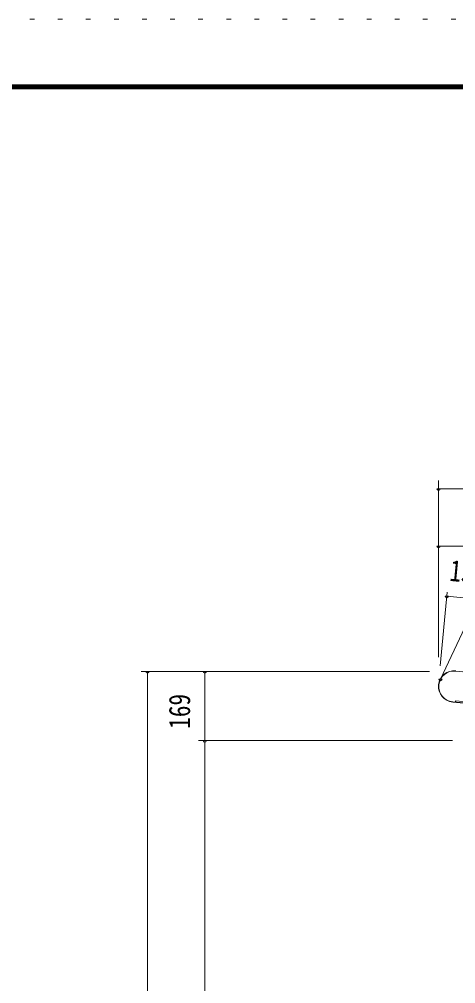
# Model space of a CAD drawing. Units: millimetres, scale not verified. Extents: x -31545 to 31552, y -14700 to 14700.
# Drawn here: x 10762 to 14492, y 6454 to 14700 of the extents above; entities that cross this region are included whole.
import ezdxf
from ezdxf.enums import TextEntityAlignment as Align

# ---------------------------------------------------------------- set-up
doc = ezdxf.new("R2010")
doc.units = ezdxf.units.MM
doc.header["$LTSCALE"] = 80
doc.linetypes.add('USER4', pattern=[3, 0.5, -2.5])
for name, color, linetype, lineweight in [('0-6_2-02BOLD', 7, 'Continuous', 18), ('0-A_2-52DIM', 3, 'Continuous', 18), ('0-C_F-F1PAPER', 5, 'Continuous', 18), ('0-D_F-E_J_ADD', 5, 'USER4', 18)]:
    doc.layers.add(name, color=color, linetype=linetype, lineweight=lineweight)
doc.styles.add('ＭＳ ゴシック', font='')
doc.styles.get('ＭＳ ゴシック').set_extended_font_data('MS Gothic')

msp = doc.modelspace()

# ---------------------------------------------------------------- linework, layer by layer
at = {"layer": '0-6_2-02BOLD'}
for p, q in [((19985.1, 8598.56), (14492.05, 9127.48)), ((14623.99, 8847.2), (14466.52, 8862.35)), ((14466.69, 8864.1), (14624.17, 8848.93))]:
    msp.add_line(p, q, dxfattribs=at)
msp.add_lwpolyline([(14555.35, 8867.33), (14491.16, 8873.51), (14490.08, 8862.35), (14554.28, 8856.18)], dxfattribs=at)
for radius in [134.05, 132.3]:
    msp.add_arc((14479.37, 8995.78), radius, 84.49997, 264.49997, dxfattribs=at)
at = {"layer": '0-A_2-52DIM'}
for p, q in [((14345.42, 10755.45), (14345.42, 9245.24)), ((14359.42, 10685.45), (14331.42, 10685.45)), ((28408.41, 10685.45), (14345.42, 10685.45)), ((14359.42, 10195.45), (14331.42, 10195.45)), ((14345.42, 10195.45), (28408.41, 10195.45)), ((14358.23, 9172.78), (14418.74, 9801.27)), ((14429.53, 9767.92), (14401.53, 9767.92)), ((14415.53, 9767.92), (19923.55, 9237.56)), ((11804.42, 9124.4), (14268.54, 9124.4)), ((11870.92, 9124.4), (11842.92, 9124.4)), ((11856.93, -1470.1), (11856.93, 9124.4)), ((12360.92, 9124.4), (12332.92, 9124.4)), ((12346.92, 9124.4), (12346.92, -917.1)), ((14376.15, 9058.64), (14348.15, 9058.64)), ((14464.27, 8532.9), (12294.42, 8532.9)), ((12360.92, 8532.9), (12332.92, 8532.9))]:
    msp.add_line(p, q, dxfattribs=at)
msp.add_lwpolyline([(14362.15, 9058.64), (15496.92, 11465.9), (19136.91, 11465.9)], dxfattribs=at)
for centre in [(14345.42, 10685.45), (14345.42, 10195.45), (14415.53, 9767.92), (11856.92, 9124.4), (12346.92, 9124.4), (14362.15, 9058.64), (12346.92, 8532.9)]:
    msp.add_arc(centre, 14, 180, 0, dxfattribs=at)
at = {"layer": '0-C_F-F1PAPER'}
for points in [[(30852.03, -14000), (30852.03, 14140), (-9327.96, 14140), (-9327.96, -14000)], [(30848.53, -13996.5), (30848.53, 14136.5), (-9324.46, 14136.5), (-9324.46, -13996.5)], [(30845.03, -13993), (-9320.96, -13993), (-9320.96, 14133), (30845.03, 14133)], [(30841.53, -13989.5), (30841.53, 14129.5), (-9317.46, 14129.5), (-9317.46, -13989.5)], [(30838.03, -13986), (-9313.96, -13986), (-9313.96, 14126), (30838.03, 14126)], [(30834.53, -13982.5), (30834.53, 14122.5), (-9310.46, 14122.5), (-9310.46, -13982.5)], [(30831.03, -13979), (-9306.96, -13979), (-9306.96, 14119), (30831.03, 14119)], [(30827.54, -13975.5), (30827.54, 14115.5), (-9303.46, 14115.5), (-9303.46, -13975.5)], [(30824.03, -13972), (30824.03, 14112), (-9299.96, 14112), (-9299.96, -13972)], [(30820.53, -13968.5), (30820.53, 14108.5), (-9296.46, 14108.5), (-9296.46, -13968.5)], [(30817.03, -13965), (-9292.96, -13965), (-9292.96, 14105), (30817.03, 14105)]]:
    msp.add_lwpolyline(points, close=True, dxfattribs=at)
at = {"layer": '0-D_F-E_J_ADD'}
msp.add_lwpolyline([(31552.03, -14700), (-10027.97, -14700), (-10027.97, 14700), (31552.03, 14700)], close=True, dxfattribs=at)

# ---------------------------------------------------------------- texts
at = {"layer": '0-A_2-52DIM', "color": 7, "style": 'ＭＳ ゴシック', "width": 0.8}
for s, rotation, p in [('130', 354.5, (14429.04, 9844.34)), ('169', 90, (12276.92, 8633.95))]:
    msp.add_text(s, height=182.3, rotation=rotation, dxfattribs=at).set_placement(p, align=Align.BOTTOM_LEFT)

doc.saveas('drawing.dxf')
